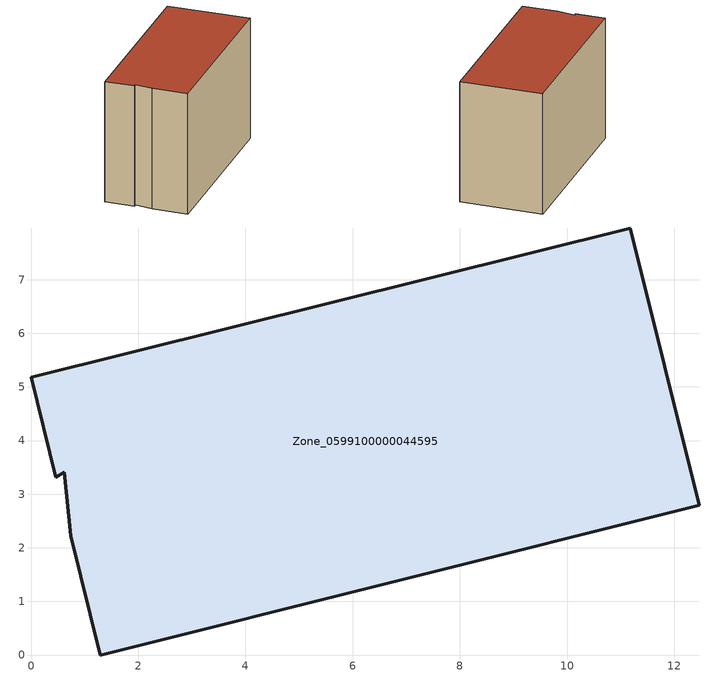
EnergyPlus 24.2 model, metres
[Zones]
Zone_0599100000044595
 floor ground (C_G): 0.62,3.41 0.47,3.31 0,5.18 11.18,7.96 12.47,2.79 1.29,0 0.74,2.23 z0
 wall outside (C_F): 1.29,0 12.47,2.79 11.18,7.96 0,5.18 0.47,3.31 0.62,3.41 0.74,2.23 1.29,0 z0:8.05
 roof outside (C_R): 0.47,3.31 0.62,3.41 0.74,2.23 1.29,0 12.47,2.79 11.18,7.96 0,5.18 z8.05
[BUILDING]
Pand.0599100000044595: North Axis=0; Terrain=City; Loads Convergence Tolerance Value=0.04; Temperature Convergence Tolerance Value=0.4; Solar Distribution=FullExterior; Maximum Number of Warmup Days=25; Minimum Number of Warmup Days=1
[Site:Location]
Rotterdam.The.Hague.AP_ZH_NLD Design_Conditions: Latitude=51.96; Longitude=4.45; Time Zone=1; Elevation=-4.5
[SITE:GROUNDTEMPERATURE:BUILDINGSURFACE]
18, 18, 18, 18, 18, 18, 18, 18, 18, 18, 18, 18
[MATERIAL] Thermal Absorptance=0.9; Solar Absorptance=0.7; Visible Absorptance=0.7
Name | Roughness | Thickness | Conductivity | Density | Specific Heat
G.TC.1975-1991 | MediumSmooth | 0.15 | 0.288461 | 540 | 1210
F.TC.1975-1991 | Rough | 0.3 | 0.230769 | 1920 | 840
R.TC.1975-1991 | MediumRough | 0.2 | 0.153846 | 1500 | 1000
[CONSTRUCTION]
C_G: G.TC.1975-1991
C_F: F.TC.1975-1991
C_R: R.TC.1975-1991
[ZONE]
Zone_0599100000044595: Type=1; Multiplier=1; Ceiling Height=Autocalculate; Volume=Autocalculate; Floor Area=autocalculate; Part of Total Floor Area=Yes
[ZONEINFILTRATION:DESIGNFLOWRATE]
Infil_Zone_0599100000044595: Zone or ZoneList or Space or SpaceList=Zone_0599100000044595; Schedule=AlwaysOn; Design Flow Rate Calculation Method=Flow/Area; Flow Rate per Floor Area=0.003; Constant Term Coefficient=1; Temperature Term Coefficient=0; Velocity Term Coefficient=0; Velocity Squared Term Coefficient=0
[HVACTEMPLATE:ZONE:IDEALLOADSAIRSYSTEM]
Zone_0599100000044595: Maximum Heating Supply Air Temperature=50; Minimum Cooling Supply Air Temperature=13; Maximum Heating Supply Air Humidity Ratio=0.0156; Minimum Cooling Supply Air Humidity Ratio=0.0077; Heating Limit=NoLimit; Cooling Limit=NoLimit; Dehumidification Control Type=ConstantSensibleHeatRatio; Cooling Sensible Heat Ratio=0.7; Dehumidification Setpoint=60; Humidification Control Type=None; Humidification Setpoint=30; Outdoor Air Method=None; Outdoor Air Flow Rate per Person=0.00944; Outdoor Air Flow Rate per Zone Floor Area=0; Outdoor Air Flow Rate per Zone=0; Demand Controlled Ventilation Type=None; Outdoor Air Economizer Type=NoEconomizer; Heat Recovery Type=None; Sensible Heat Recovery Effectiveness=0.7; Latent Heat Recovery Effectiveness=0.65
[ZONECONTROL:THERMOSTAT]
ThermostatControl_Zone_0599100000044595: Zone or ZoneList=Zone_0599100000044595; Control Type Schedule=DualSetpointControlType; Control 1=Thermostat_Zone_0599100000044595; Temperature Difference Between Cutout And Setpoint=0
[THERMOSTATSETPOINT:DUALSETPOINT]
Thermostat_Zone_0599100000044595: Heating Setpoint Temperature Schedule=HeatingSetpoint_Zone_0599100000044595; Cooling Setpoint Temperature Schedule=CoolingSetpoint_Zone_0599100000044595
[SCHEDULE:COMPACT]
HeatingSetpoint_Zone_0599100000044595: Through: 12/31, For: AllDays, Until: 24:00, 21
CoolingSetpoint_Zone_0599100000044595: Through: 12/31, For: AllDays, Until: 24:00, 24
DualSetpointControlType: Through: 12/31, For: AllDays, Until: 24:00, 4
AlwaysOn: Through: 12/31, For: AllDays, Until: 24:00, 1
